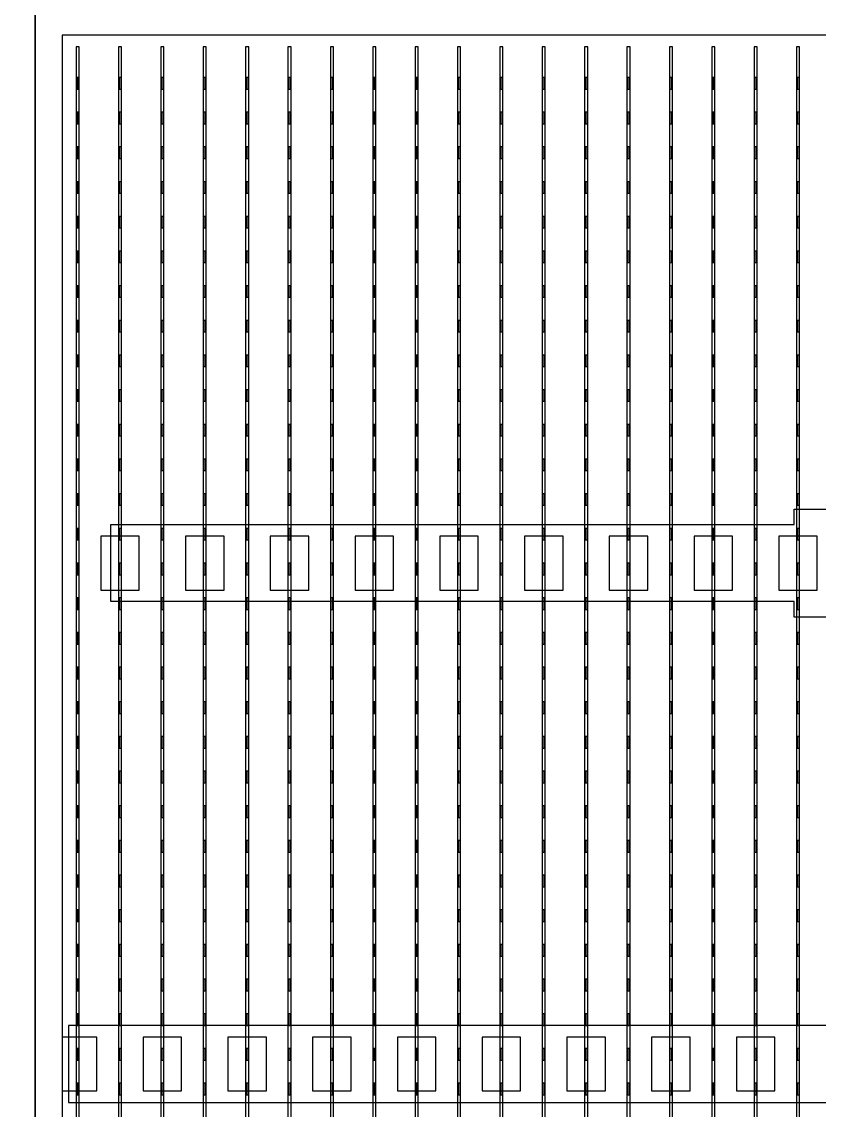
# Model space of a CAD drawing. Header units: millimetres. Extents: x -18 to 142, y -7 to 153.
# Drawn here: x 41.09 to 51.44, y 6.1 to 20.22 of the extents above; entities that cross this region are included whole.
import ezdxf

# ---------------------------------------------------------------- set-up
doc = ezdxf.new("R2010")
doc.units = ezdxf.units.MM
for name, color, linetype in [('BUSBARS', 3, 'Continuous'), ('CELLS', 5, 'Continuous'), ('CONTACT_PADS', 2, 'Continuous'), ('DICING', 4, 'Continuous'), ('FINGERS', 1, 'Continuous'), ('INSULATION', 2, 'Continuous')]:
    doc.layers.add(name, color=color, linetype=linetype)

msp = doc.modelspace()

# ---------------------------------------------------------------- linework, layer by layer
at = {"layer": 'BUSBARS'}
for points in [[(61.19, 13.7), (61.19, 12.7), (52.32, 12.7), (52.32, 12.5), (51.12, 12.5), (51.12, 12.7), (42.25, 12.7), (42.25, 13.7), (51.12, 13.7), (51.12, 13.9), (52.32, 13.9), (52.32, 13.7), (61.19, 13.7)], [(61.74, 6.2), (61.74, 7.2), (41.7, 7.2), (41.7, 6.2), (61.74, 6.2)]]:
    msp.add_lwpolyline(points, close=True, dxfattribs=at)
at = {"layer": 'CELLS'}
for points in [[(41.27, -0.5), (41.27, 20.4), (20.37, 20.4), (20.37, -0.5), (41.27, -0.5)], [(62.17, -0.5), (62.17, 20.4), (41.27, 20.4), (41.27, -0.5), (62.17, -0.5)]]:
    msp.add_lwpolyline(points, close=True, dxfattribs=at)
at = {"layer": 'CONTACT_PADS'}
for points in [[(41.833, 19.35), (41.833, 19.5), (41.808, 19.5), (41.808, 19.35), (41.833, 19.35)], [(42.383, 19.35), (42.383, 19.5), (42.358, 19.5), (42.358, 19.35), (42.383, 19.35)], [(42.933, 19.35), (42.933, 19.5), (42.908, 19.5), (42.908, 19.35), (42.933, 19.35)], [(43.483, 19.35), (43.483, 19.5), (43.458, 19.5), (43.458, 19.35), (43.483, 19.35)], [(44.033, 19.35), (44.033, 19.5), (44.008, 19.5), (44.008, 19.35), (44.033, 19.35)], [(44.583, 19.35), (44.583, 19.5), (44.558, 19.5), (44.558, 19.35), (44.583, 19.35)], [(45.133, 19.35), (45.133, 19.5), (45.108, 19.5), (45.108, 19.35), (45.133, 19.35)], [(45.683, 19.35), (45.683, 19.5), (45.658, 19.5), (45.658, 19.35), (45.683, 19.35)], [(46.233, 19.35), (46.233, 19.5), (46.208, 19.5), (46.208, 19.35), (46.233, 19.35)], [(46.783, 19.35), (46.783, 19.5), (46.758, 19.5), (46.758, 19.35), (46.783, 19.35)], [(47.333, 19.35), (47.333, 19.5), (47.308, 19.5), (47.308, 19.35), (47.333, 19.35)], [(47.883, 19.35), (47.883, 19.5), (47.858, 19.5), (47.858, 19.35), (47.883, 19.35)], [(48.433, 19.35), (48.433, 19.5), (48.408, 19.5), (48.408, 19.35), (48.433, 19.35)], [(48.983, 19.35), (48.983, 19.5), (48.958, 19.5), (48.958, 19.35), (48.983, 19.35)], [(49.533, 19.35), (49.533, 19.5), (49.508, 19.5), (49.508, 19.35), (49.533, 19.35)], [(50.083, 19.35), (50.083, 19.5), (50.058, 19.5), (50.058, 19.35), (50.083, 19.35)], [(50.633, 19.35), (50.633, 19.5), (50.608, 19.5), (50.608, 19.35), (50.633, 19.35)], [(51.183, 19.35), (51.183, 19.5), (51.158, 19.5), (51.158, 19.35), (51.183, 19.35)], [(41.833, 18.9), (41.833, 19.05), (41.808, 19.05), (41.808, 18.9), (41.833, 18.9)], [(42.383, 18.9), (42.383, 19.05), (42.358, 19.05), (42.358, 18.9), (42.383, 18.9)], [(42.933, 18.9), (42.933, 19.05), (42.908, 19.05), (42.908, 18.9), (42.933, 18.9)], [(43.483, 18.9), (43.483, 19.05), (43.458, 19.05), (43.458, 18.9), (43.483, 18.9)], [(44.033, 18.9), (44.033, 19.05), (44.008, 19.05), (44.008, 18.9), (44.033, 18.9)], [(44.583, 18.9), (44.583, 19.05), (44.558, 19.05), (44.558, 18.9), (44.583, 18.9)], [(45.133, 18.9), (45.133, 19.05), (45.108, 19.05), (45.108, 18.9), (45.133, 18.9)], [(45.683, 18.9), (45.683, 19.05), (45.658, 19.05), (45.658, 18.9), (45.683, 18.9)], [(46.233, 18.9), (46.233, 19.05), (46.208, 19.05), (46.208, 18.9), (46.233, 18.9)], [(46.783, 18.9), (46.783, 19.05), (46.758, 19.05), (46.758, 18.9), (46.783, 18.9)], [(47.333, 18.9), (47.333, 19.05), (47.308, 19.05), (47.308, 18.9), (47.333, 18.9)], [(47.883, 18.9), (47.883, 19.05), (47.858, 19.05), (47.858, 18.9), (47.883, 18.9)], [(48.433, 18.9), (48.433, 19.05), (48.408, 19.05), (48.408, 18.9), (48.433, 18.9)], [(48.983, 18.9), (48.983, 19.05), (48.958, 19.05), (48.958, 18.9), (48.983, 18.9)], [(49.533, 18.9), (49.533, 19.05), (49.508, 19.05), (49.508, 18.9), (49.533, 18.9)], [(50.083, 18.9), (50.083, 19.05), (50.058, 19.05), (50.058, 18.9), (50.083, 18.9)], [(50.633, 18.9), (50.633, 19.05), (50.608, 19.05), (50.608, 18.9), (50.633, 18.9)], [(51.183, 18.9), (51.183, 19.05), (51.158, 19.05), (51.158, 18.9), (51.183, 18.9)], [(41.833, 18.45), (41.833, 18.6), (41.808, 18.6), (41.808, 18.45), (41.833, 18.45)], [(42.383, 18.45), (42.383, 18.6), (42.358, 18.6), (42.358, 18.45), (42.383, 18.45)], [(42.933, 18.45), (42.933, 18.6), (42.908, 18.6), (42.908, 18.45), (42.933, 18.45)], [(43.483, 18.45), (43.483, 18.6), (43.458, 18.6), (43.458, 18.45), (43.483, 18.45)], [(44.033, 18.45), (44.033, 18.6), (44.008, 18.6), (44.008, 18.45), (44.033, 18.45)], [(44.583, 18.45), (44.583, 18.6), (44.558, 18.6), (44.558, 18.45), (44.583, 18.45)], [(45.133, 18.45), (45.133, 18.6), (45.108, 18.6), (45.108, 18.45), (45.133, 18.45)], [(45.683, 18.45), (45.683, 18.6), (45.658, 18.6), (45.658, 18.45), (45.683, 18.45)], [(46.233, 18.45), (46.233, 18.6), (46.208, 18.6), (46.208, 18.45), (46.233, 18.45)], [(46.783, 18.45), (46.783, 18.6), (46.758, 18.6), (46.758, 18.45), (46.783, 18.45)], [(47.333, 18.45), (47.333, 18.6), (47.308, 18.6), (47.308, 18.45), (47.333, 18.45)], [(47.883, 18.45), (47.883, 18.6), (47.858, 18.6), (47.858, 18.45), (47.883, 18.45)], [(48.433, 18.45), (48.433, 18.6), (48.408, 18.6), (48.408, 18.45), (48.433, 18.45)], [(48.983, 18.45), (48.983, 18.6), (48.958, 18.6), (48.958, 18.45), (48.983, 18.45)], [(49.533, 18.45), (49.533, 18.6), (49.508, 18.6), (49.508, 18.45), (49.533, 18.45)], [(50.083, 18.45), (50.083, 18.6), (50.058, 18.6), (50.058, 18.45), (50.083, 18.45)], [(50.633, 18.45), (50.633, 18.6), (50.608, 18.6), (50.608, 18.45), (50.633, 18.45)], [(51.183, 18.45), (51.183, 18.6), (51.158, 18.6), (51.158, 18.45), (51.183, 18.45)], [(41.833, 18), (41.833, 18.15), (41.808, 18.15), (41.808, 18), (41.833, 18)], [(42.383, 18), (42.383, 18.15), (42.358, 18.15), (42.358, 18), (42.383, 18)], [(42.933, 18), (42.933, 18.15), (42.908, 18.15), (42.908, 18), (42.933, 18)], [(43.483, 18), (43.483, 18.15), (43.458, 18.15), (43.458, 18), (43.483, 18)], [(44.033, 18), (44.033, 18.15), (44.008, 18.15), (44.008, 18), (44.033, 18)], [(44.583, 18), (44.583, 18.15), (44.558, 18.15), (44.558, 18), (44.583, 18)], [(45.133, 18), (45.133, 18.15), (45.108, 18.15), (45.108, 18), (45.133, 18)], [(45.683, 18), (45.683, 18.15), (45.658, 18.15), (45.658, 18), (45.683, 18)], [(46.233, 18), (46.233, 18.15), (46.208, 18.15), (46.208, 18), (46.233, 18)], [(46.783, 18), (46.783, 18.15), (46.758, 18.15), (46.758, 18), (46.783, 18)], [(47.333, 18), (47.333, 18.15), (47.308, 18.15), (47.308, 18), (47.333, 18)], [(47.883, 18), (47.883, 18.15), (47.858, 18.15), (47.858, 18), (47.883, 18)], [(48.433, 18), (48.433, 18.15), (48.408, 18.15), (48.408, 18), (48.433, 18)], [(48.983, 18), (48.983, 18.15), (48.958, 18.15), (48.958, 18), (48.983, 18)], [(49.533, 18), (49.533, 18.15), (49.508, 18.15), (49.508, 18), (49.533, 18)], [(50.083, 18), (50.083, 18.15), (50.058, 18.15), (50.058, 18), (50.083, 18)], [(50.633, 18), (50.633, 18.15), (50.608, 18.15), (50.608, 18), (50.633, 18)], [(51.183, 18), (51.183, 18.15), (51.158, 18.15), (51.158, 18), (51.183, 18)], [(41.833, 17.55), (41.833, 17.7), (41.808, 17.7), (41.808, 17.55), (41.833, 17.55)], [(42.383, 17.55), (42.383, 17.7), (42.358, 17.7), (42.358, 17.55), (42.383, 17.55)], [(42.933, 17.55), (42.933, 17.7), (42.908, 17.7), (42.908, 17.55), (42.933, 17.55)], [(43.483, 17.55), (43.483, 17.7), (43.458, 17.7), (43.458, 17.55), (43.483, 17.55)], [(44.033, 17.55), (44.033, 17.7), (44.008, 17.7), (44.008, 17.55), (44.033, 17.55)], [(44.583, 17.55), (44.583, 17.7), (44.558, 17.7), (44.558, 17.55), (44.583, 17.55)], [(45.133, 17.55), (45.133, 17.7), (45.108, 17.7), (45.108, 17.55), (45.133, 17.55)], [(45.683, 17.55), (45.683, 17.7), (45.658, 17.7), (45.658, 17.55), (45.683, 17.55)], [(46.233, 17.55), (46.233, 17.7), (46.208, 17.7), (46.208, 17.55), (46.233, 17.55)], [(46.783, 17.55), (46.783, 17.7), (46.758, 17.7), (46.758, 17.55), (46.783, 17.55)], [(47.333, 17.55), (47.333, 17.7), (47.308, 17.7), (47.308, 17.55), (47.333, 17.55)], [(47.883, 17.55), (47.883, 17.7), (47.858, 17.7), (47.858, 17.55), (47.883, 17.55)], [(48.433, 17.55), (48.433, 17.7), (48.408, 17.7), (48.408, 17.55), (48.433, 17.55)], [(48.983, 17.55), (48.983, 17.7), (48.958, 17.7), (48.958, 17.55), (48.983, 17.55)], [(49.533, 17.55), (49.533, 17.7), (49.508, 17.7), (49.508, 17.55), (49.533, 17.55)], [(50.083, 17.55), (50.083, 17.7), (50.058, 17.7), (50.058, 17.55), (50.083, 17.55)], [(50.633, 17.55), (50.633, 17.7), (50.608, 17.7), (50.608, 17.55), (50.633, 17.55)], [(51.183, 17.55), (51.183, 17.7), (51.158, 17.7), (51.158, 17.55), (51.183, 17.55)], [(41.833, 17.1), (41.833, 17.25), (41.808, 17.25), (41.808, 17.1), (41.833, 17.1)], [(42.383, 17.1), (42.383, 17.25), (42.358, 17.25), (42.358, 17.1), (42.383, 17.1)], [(42.933, 17.1), (42.933, 17.25), (42.908, 17.25), (42.908, 17.1), (42.933, 17.1)], [(43.483, 17.1), (43.483, 17.25), (43.458, 17.25), (43.458, 17.1), (43.483, 17.1)], [(44.033, 17.1), (44.033, 17.25), (44.008, 17.25), (44.008, 17.1), (44.033, 17.1)], [(44.583, 17.1), (44.583, 17.25), (44.558, 17.25), (44.558, 17.1), (44.583, 17.1)], [(45.133, 17.1), (45.133, 17.25), (45.108, 17.25), (45.108, 17.1), (45.133, 17.1)], [(45.683, 17.1), (45.683, 17.25), (45.658, 17.25), (45.658, 17.1), (45.683, 17.1)], [(46.233, 17.1), (46.233, 17.25), (46.208, 17.25), (46.208, 17.1), (46.233, 17.1)], [(46.783, 17.1), (46.783, 17.25), (46.758, 17.25), (46.758, 17.1), (46.783, 17.1)], [(47.333, 17.1), (47.333, 17.25), (47.308, 17.25), (47.308, 17.1), (47.333, 17.1)], [(47.883, 17.1), (47.883, 17.25), (47.858, 17.25), (47.858, 17.1), (47.883, 17.1)], [(48.433, 17.1), (48.433, 17.25), (48.408, 17.25), (48.408, 17.1), (48.433, 17.1)], [(48.983, 17.1), (48.983, 17.25), (48.958, 17.25), (48.958, 17.1), (48.983, 17.1)], [(49.533, 17.1), (49.533, 17.25), (49.508, 17.25), (49.508, 17.1), (49.533, 17.1)], [(50.083, 17.1), (50.083, 17.25), (50.058, 17.25), (50.058, 17.1), (50.083, 17.1)], [(50.633, 17.1), (50.633, 17.25), (50.608, 17.25), (50.608, 17.1), (50.633, 17.1)], [(51.183, 17.1), (51.183, 17.25), (51.158, 17.25), (51.158, 17.1), (51.183, 17.1)], [(41.833, 16.65), (41.833, 16.8), (41.808, 16.8), (41.808, 16.65), (41.833, 16.65)], [(42.383, 16.65), (42.383, 16.8), (42.358, 16.8), (42.358, 16.65), (42.383, 16.65)], [(42.933, 16.65), (42.933, 16.8), (42.908, 16.8), (42.908, 16.65), (42.933, 16.65)], [(43.483, 16.65), (43.483, 16.8), (43.458, 16.8), (43.458, 16.65), (43.483, 16.65)], [(44.033, 16.65), (44.033, 16.8), (44.008, 16.8), (44.008, 16.65), (44.033, 16.65)], [(44.583, 16.65), (44.583, 16.8), (44.558, 16.8), (44.558, 16.65), (44.583, 16.65)], [(45.133, 16.65), (45.133, 16.8), (45.108, 16.8), (45.108, 16.65), (45.133, 16.65)], [(45.683, 16.65), (45.683, 16.8), (45.658, 16.8), (45.658, 16.65), (45.683, 16.65)], [(46.233, 16.65), (46.233, 16.8), (46.208, 16.8), (46.208, 16.65), (46.233, 16.65)], [(46.783, 16.65), (46.783, 16.8), (46.758, 16.8), (46.758, 16.65), (46.783, 16.65)], [(47.333, 16.65), (47.333, 16.8), (47.308, 16.8), (47.308, 16.65), (47.333, 16.65)], [(47.883, 16.65), (47.883, 16.8), (47.858, 16.8), (47.858, 16.65), (47.883, 16.65)], [(48.433, 16.65), (48.433, 16.8), (48.408, 16.8), (48.408, 16.65), (48.433, 16.65)], [(48.983, 16.65), (48.983, 16.8), (48.958, 16.8), (48.958, 16.65), (48.983, 16.65)], [(49.533, 16.65), (49.533, 16.8), (49.508, 16.8), (49.508, 16.65), (49.533, 16.65)], [(50.083, 16.65), (50.083, 16.8), (50.058, 16.8), (50.058, 16.65), (50.083, 16.65)], [(50.633, 16.65), (50.633, 16.8), (50.608, 16.8), (50.608, 16.65), (50.633, 16.65)], [(51.183, 16.65), (51.183, 16.8), (51.158, 16.8), (51.158, 16.65), (51.183, 16.65)], [(41.833, 16.2), (41.833, 16.35), (41.808, 16.35), (41.808, 16.2), (41.833, 16.2)], [(42.383, 16.2), (42.383, 16.35), (42.358, 16.35), (42.358, 16.2), (42.383, 16.2)], [(42.933, 16.2), (42.933, 16.35), (42.908, 16.35), (42.908, 16.2), (42.933, 16.2)], [(43.483, 16.2), (43.483, 16.35), (43.458, 16.35), (43.458, 16.2), (43.483, 16.2)], [(44.033, 16.2), (44.033, 16.35), (44.008, 16.35), (44.008, 16.2), (44.033, 16.2)], [(44.583, 16.2), (44.583, 16.35), (44.558, 16.35), (44.558, 16.2), (44.583, 16.2)], [(45.133, 16.2), (45.133, 16.35), (45.108, 16.35), (45.108, 16.2), (45.133, 16.2)], [(45.683, 16.2), (45.683, 16.35), (45.658, 16.35), (45.658, 16.2), (45.683, 16.2)], [(46.233, 16.2), (46.233, 16.35), (46.208, 16.35), (46.208, 16.2), (46.233, 16.2)], [(46.783, 16.2), (46.783, 16.35), (46.758, 16.35), (46.758, 16.2), (46.783, 16.2)], [(47.333, 16.2), (47.333, 16.35), (47.308, 16.35), (47.308, 16.2), (47.333, 16.2)], [(47.883, 16.2), (47.883, 16.35), (47.858, 16.35), (47.858, 16.2), (47.883, 16.2)], [(48.433, 16.2), (48.433, 16.35), (48.408, 16.35), (48.408, 16.2), (48.433, 16.2)], [(48.983, 16.2), (48.983, 16.35), (48.958, 16.35), (48.958, 16.2), (48.983, 16.2)], [(49.533, 16.2), (49.533, 16.35), (49.508, 16.35), (49.508, 16.2), (49.533, 16.2)], [(50.083, 16.2), (50.083, 16.35), (50.058, 16.35), (50.058, 16.2), (50.083, 16.2)], [(50.633, 16.2), (50.633, 16.35), (50.608, 16.35), (50.608, 16.2), (50.633, 16.2)], [(51.183, 16.2), (51.183, 16.35), (51.158, 16.35), (51.158, 16.2), (51.183, 16.2)], [(41.833, 15.75), (41.833, 15.9), (41.808, 15.9), (41.808, 15.75), (41.833, 15.75)], [(42.383, 15.75), (42.383, 15.9), (42.358, 15.9), (42.358, 15.75), (42.383, 15.75)], [(42.933, 15.75), (42.933, 15.9), (42.908, 15.9), (42.908, 15.75), (42.933, 15.75)], [(43.483, 15.75), (43.483, 15.9), (43.458, 15.9), (43.458, 15.75), (43.483, 15.75)], [(44.033, 15.75), (44.033, 15.9), (44.008, 15.9), (44.008, 15.75), (44.033, 15.75)], [(44.583, 15.75), (44.583, 15.9), (44.558, 15.9), (44.558, 15.75), (44.583, 15.75)], [(45.133, 15.75), (45.133, 15.9), (45.108, 15.9), (45.108, 15.75), (45.133, 15.75)], [(45.683, 15.75), (45.683, 15.9), (45.658, 15.9), (45.658, 15.75), (45.683, 15.75)], [(46.233, 15.75), (46.233, 15.9), (46.208, 15.9), (46.208, 15.75), (46.233, 15.75)], [(46.783, 15.75), (46.783, 15.9), (46.758, 15.9), (46.758, 15.75), (46.783, 15.75)], [(47.333, 15.75), (47.333, 15.9), (47.308, 15.9), (47.308, 15.75), (47.333, 15.75)], [(47.883, 15.75), (47.883, 15.9), (47.858, 15.9), (47.858, 15.75), (47.883, 15.75)], [(48.433, 15.75), (48.433, 15.9), (48.408, 15.9), (48.408, 15.75), (48.433, 15.75)], [(48.983, 15.75), (48.983, 15.9), (48.958, 15.9), (48.958, 15.75), (48.983, 15.75)], [(49.533, 15.75), (49.533, 15.9), (49.508, 15.9), (49.508, 15.75), (49.533, 15.75)], [(50.083, 15.75), (50.083, 15.9), (50.058, 15.9), (50.058, 15.75), (50.083, 15.75)], [(50.633, 15.75), (50.633, 15.9), (50.608, 15.9), (50.608, 15.75), (50.633, 15.75)], [(51.183, 15.75), (51.183, 15.9), (51.158, 15.9), (51.158, 15.75), (51.183, 15.75)], [(41.833, 15.3), (41.833, 15.45), (41.808, 15.45), (41.808, 15.3), (41.833, 15.3)], [(42.383, 15.3), (42.383, 15.45), (42.358, 15.45), (42.358, 15.3), (42.383, 15.3)], [(42.933, 15.3), (42.933, 15.45), (42.908, 15.45), (42.908, 15.3), (42.933, 15.3)], [(43.483, 15.3), (43.483, 15.45), (43.458, 15.45), (43.458, 15.3), (43.483, 15.3)], [(44.033, 15.3), (44.033, 15.45), (44.008, 15.45), (44.008, 15.3), (44.033, 15.3)], [(44.583, 15.3), (44.583, 15.45), (44.558, 15.45), (44.558, 15.3), (44.583, 15.3)], [(45.133, 15.3), (45.133, 15.45), (45.108, 15.45), (45.108, 15.3), (45.133, 15.3)], [(45.683, 15.3), (45.683, 15.45), (45.658, 15.45), (45.658, 15.3), (45.683, 15.3)], [(46.233, 15.3), (46.233, 15.45), (46.208, 15.45), (46.208, 15.3), (46.233, 15.3)], [(46.783, 15.3), (46.783, 15.45), (46.758, 15.45), (46.758, 15.3), (46.783, 15.3)], [(47.333, 15.3), (47.333, 15.45), (47.308, 15.45), (47.308, 15.3), (47.333, 15.3)], [(47.883, 15.3), (47.883, 15.45), (47.858, 15.45), (47.858, 15.3), (47.883, 15.3)], [(48.433, 15.3), (48.433, 15.45), (48.408, 15.45), (48.408, 15.3), (48.433, 15.3)], [(48.983, 15.3), (48.983, 15.45), (48.958, 15.45), (48.958, 15.3), (48.983, 15.3)], [(49.533, 15.3), (49.533, 15.45), (49.508, 15.45), (49.508, 15.3), (49.533, 15.3)], [(50.083, 15.3), (50.083, 15.45), (50.058, 15.45), (50.058, 15.3), (50.083, 15.3)], [(50.633, 15.3), (50.633, 15.45), (50.608, 15.45), (50.608, 15.3), (50.633, 15.3)], [(51.183, 15.3), (51.183, 15.45), (51.158, 15.45), (51.158, 15.3), (51.183, 15.3)], [(41.833, 14.85), (41.833, 15), (41.808, 15), (41.808, 14.85), (41.833, 14.85)], [(42.383, 14.85), (42.383, 15), (42.358, 15), (42.358, 14.85), (42.383, 14.85)], [(42.933, 14.85), (42.933, 15), (42.908, 15), (42.908, 14.85), (42.933, 14.85)], [(43.483, 14.85), (43.483, 15), (43.458, 15), (43.458, 14.85), (43.483, 14.85)], [(44.033, 14.85), (44.033, 15), (44.008, 15), (44.008, 14.85), (44.033, 14.85)], [(44.583, 14.85), (44.583, 15), (44.558, 15), (44.558, 14.85), (44.583, 14.85)], [(45.133, 14.85), (45.133, 15), (45.108, 15), (45.108, 14.85), (45.133, 14.85)], [(45.683, 14.85), (45.683, 15), (45.658, 15), (45.658, 14.85), (45.683, 14.85)], [(46.233, 14.85), (46.233, 15), (46.208, 15), (46.208, 14.85), (46.233, 14.85)], [(46.783, 14.85), (46.783, 15), (46.758, 15), (46.758, 14.85), (46.783, 14.85)], [(47.333, 14.85), (47.333, 15), (47.308, 15), (47.308, 14.85), (47.333, 14.85)], [(47.883, 14.85), (47.883, 15), (47.858, 15), (47.858, 14.85), (47.883, 14.85)], [(48.433, 14.85), (48.433, 15), (48.408, 15), (48.408, 14.85), (48.433, 14.85)], [(48.983, 14.85), (48.983, 15), (48.958, 15), (48.958, 14.85), (48.983, 14.85)], [(49.533, 14.85), (49.533, 15), (49.508, 15), (49.508, 14.85), (49.533, 14.85)], [(50.083, 14.85), (50.083, 15), (50.058, 15), (50.058, 14.85), (50.083, 14.85)], [(50.633, 14.85), (50.633, 15), (50.608, 15), (50.608, 14.85), (50.633, 14.85)], [(51.183, 14.85), (51.183, 15), (51.158, 15), (51.158, 14.85), (51.183, 14.85)], [(41.833, 14.4), (41.833, 14.55), (41.808, 14.55), (41.808, 14.4), (41.833, 14.4)], [(42.383, 14.4), (42.383, 14.55), (42.358, 14.55), (42.358, 14.4), (42.383, 14.4)], [(42.933, 14.4), (42.933, 14.55), (42.908, 14.55), (42.908, 14.4), (42.933, 14.4)], [(43.483, 14.4), (43.483, 14.55), (43.458, 14.55), (43.458, 14.4), (43.483, 14.4)], [(44.033, 14.4), (44.033, 14.55), (44.008, 14.55), (44.008, 14.4), (44.033, 14.4)], [(44.583, 14.4), (44.583, 14.55), (44.558, 14.55), (44.558, 14.4), (44.583, 14.4)], [(45.133, 14.4), (45.133, 14.55), (45.108, 14.55), (45.108, 14.4), (45.133, 14.4)], [(45.683, 14.4), (45.683, 14.55), (45.658, 14.55), (45.658, 14.4), (45.683, 14.4)], [(46.233, 14.4), (46.233, 14.55), (46.208, 14.55), (46.208, 14.4), (46.233, 14.4)], [(46.783, 14.4), (46.783, 14.55), (46.758, 14.55), (46.758, 14.4), (46.783, 14.4)], [(47.333, 14.4), (47.333, 14.55), (47.308, 14.55), (47.308, 14.4), (47.333, 14.4)], [(47.883, 14.4), (47.883, 14.55), (47.858, 14.55), (47.858, 14.4), (47.883, 14.4)], [(48.433, 14.4), (48.433, 14.55), (48.408, 14.55), (48.408, 14.4), (48.433, 14.4)], [(48.983, 14.4), (48.983, 14.55), (48.958, 14.55), (48.958, 14.4), (48.983, 14.4)], [(49.533, 14.4), (49.533, 14.55), (49.508, 14.55), (49.508, 14.4), (49.533, 14.4)], [(50.083, 14.4), (50.083, 14.55), (50.058, 14.55), (50.058, 14.4), (50.083, 14.4)], [(50.633, 14.4), (50.633, 14.55), (50.608, 14.55), (50.608, 14.4), (50.633, 14.4)], [(51.183, 14.4), (51.183, 14.55), (51.158, 14.55), (51.158, 14.4), (51.183, 14.4)], [(41.833, 13.95), (41.833, 14.1), (41.808, 14.1), (41.808, 13.95), (41.833, 13.95)], [(42.383, 13.95), (42.383, 14.1), (42.358, 14.1), (42.358, 13.95), (42.383, 13.95)], [(42.933, 13.95), (42.933, 14.1), (42.908, 14.1), (42.908, 13.95), (42.933, 13.95)], [(43.483, 13.95), (43.483, 14.1), (43.458, 14.1), (43.458, 13.95), (43.483, 13.95)], [(44.033, 13.95), (44.033, 14.1), (44.008, 14.1), (44.008, 13.95), (44.033, 13.95)], [(44.583, 13.95), (44.583, 14.1), (44.558, 14.1), (44.558, 13.95), (44.583, 13.95)], [(45.133, 13.95), (45.133, 14.1), (45.108, 14.1), (45.108, 13.95), (45.133, 13.95)], [(45.683, 13.95), (45.683, 14.1), (45.658, 14.1), (45.658, 13.95), (45.683, 13.95)], [(46.233, 13.95), (46.233, 14.1), (46.208, 14.1), (46.208, 13.95), (46.233, 13.95)], [(46.783, 13.95), (46.783, 14.1), (46.758, 14.1), (46.758, 13.95), (46.783, 13.95)], [(47.333, 13.95), (47.333, 14.1), (47.308, 14.1), (47.308, 13.95), (47.333, 13.95)], [(47.883, 13.95), (47.883, 14.1), (47.858, 14.1), (47.858, 13.95), (47.883, 13.95)], [(48.433, 13.95), (48.433, 14.1), (48.408, 14.1), (48.408, 13.95), (48.433, 13.95)], [(48.983, 13.95), (48.983, 14.1), (48.958, 14.1), (48.958, 13.95), (48.983, 13.95)], [(49.533, 13.95), (49.533, 14.1), (49.508, 14.1), (49.508, 13.95), (49.533, 13.95)], [(50.083, 13.95), (50.083, 14.1), (50.058, 14.1), (50.058, 13.95), (50.083, 13.95)], [(50.633, 13.95), (50.633, 14.1), (50.608, 14.1), (50.608, 13.95), (50.633, 13.95)], [(51.183, 13.95), (51.183, 14.1), (51.158, 14.1), (51.158, 13.95), (51.183, 13.95)], [(41.833, 13.5), (41.833, 13.65), (41.808, 13.65), (41.808, 13.5), (41.833, 13.5)], [(42.383, 13.5), (42.383, 13.65), (42.358, 13.65), (42.358, 13.5), (42.383, 13.5)], [(42.933, 13.5), (42.933, 13.65), (42.908, 13.65), (42.908, 13.5), (42.933, 13.5)], [(43.483, 13.5), (43.483, 13.65), (43.458, 13.65), (43.458, 13.5), (43.483, 13.5)], [(44.033, 13.5), (44.033, 13.65), (44.008, 13.65), (44.008, 13.5), (44.033, 13.5)], [(44.583, 13.5), (44.583, 13.65), (44.558, 13.65), (44.558, 13.5), (44.583, 13.5)], [(45.133, 13.5), (45.133, 13.65), (45.108, 13.65), (45.108, 13.5), (45.133, 13.5)], [(45.683, 13.5), (45.683, 13.65), (45.658, 13.65), (45.658, 13.5), (45.683, 13.5)], [(46.233, 13.5), (46.233, 13.65), (46.208, 13.65), (46.208, 13.5), (46.233, 13.5)], [(46.783, 13.5), (46.783, 13.65), (46.758, 13.65), (46.758, 13.5), (46.783, 13.5)], [(47.333, 13.5), (47.333, 13.65), (47.308, 13.65), (47.308, 13.5), (47.333, 13.5)], [(47.883, 13.5), (47.883, 13.65), (47.858, 13.65), (47.858, 13.5), (47.883, 13.5)], [(48.433, 13.5), (48.433, 13.65), (48.408, 13.65), (48.408, 13.5), (48.433, 13.5)], [(48.983, 13.5), (48.983, 13.65), (48.958, 13.65), (48.958, 13.5), (48.983, 13.5)], [(49.533, 13.5), (49.533, 13.65), (49.508, 13.65), (49.508, 13.5), (49.533, 13.5)], [(50.083, 13.5), (50.083, 13.65), (50.058, 13.65), (50.058, 13.5), (50.083, 13.5)], [(50.633, 13.5), (50.633, 13.65), (50.608, 13.65), (50.608, 13.5), (50.633, 13.5)], [(51.183, 13.5), (51.183, 13.65), (51.158, 13.65), (51.158, 13.5), (51.183, 13.5)], [(41.833, 13.05), (41.833, 13.2), (41.808, 13.2), (41.808, 13.05), (41.833, 13.05)], [(42.383, 13.05), (42.383, 13.2), (42.358, 13.2), (42.358, 13.05), (42.383, 13.05)], [(42.933, 13.05), (42.933, 13.2), (42.908, 13.2), (42.908, 13.05), (42.933, 13.05)], [(43.483, 13.05), (43.483, 13.2), (43.458, 13.2), (43.458, 13.05), (43.483, 13.05)], [(44.033, 13.05), (44.033, 13.2), (44.008, 13.2), (44.008, 13.05), (44.033, 13.05)], [(44.583, 13.05), (44.583, 13.2), (44.558, 13.2), (44.558, 13.05), (44.583, 13.05)], [(45.133, 13.05), (45.133, 13.2), (45.108, 13.2), (45.108, 13.05), (45.133, 13.05)], [(45.683, 13.05), (45.683, 13.2), (45.658, 13.2), (45.658, 13.05), (45.683, 13.05)], [(46.233, 13.05), (46.233, 13.2), (46.208, 13.2), (46.208, 13.05), (46.233, 13.05)], [(46.783, 13.05), (46.783, 13.2), (46.758, 13.2), (46.758, 13.05), (46.783, 13.05)], [(47.333, 13.05), (47.333, 13.2), (47.308, 13.2), (47.308, 13.05), (47.333, 13.05)], [(47.883, 13.05), (47.883, 13.2), (47.858, 13.2), (47.858, 13.05), (47.883, 13.05)], [(48.433, 13.05), (48.433, 13.2), (48.408, 13.2), (48.408, 13.05), (48.433, 13.05)], [(48.983, 13.05), (48.983, 13.2), (48.958, 13.2), (48.958, 13.05), (48.983, 13.05)], [(49.533, 13.05), (49.533, 13.2), (49.508, 13.2), (49.508, 13.05), (49.533, 13.05)], [(50.083, 13.05), (50.083, 13.2), (50.058, 13.2), (50.058, 13.05), (50.083, 13.05)], [(50.633, 13.05), (50.633, 13.2), (50.608, 13.2), (50.608, 13.05), (50.633, 13.05)], [(51.183, 13.05), (51.183, 13.2), (51.158, 13.2), (51.158, 13.05), (51.183, 13.05)], [(41.833, 12.6), (41.833, 12.75), (41.808, 12.75), (41.808, 12.6), (41.833, 12.6)], [(42.383, 12.6), (42.383, 12.75), (42.358, 12.75), (42.358, 12.6), (42.383, 12.6)], [(42.933, 12.6), (42.933, 12.75), (42.908, 12.75), (42.908, 12.6), (42.933, 12.6)], [(43.483, 12.6), (43.483, 12.75), (43.458, 12.75), (43.458, 12.6), (43.483, 12.6)], [(44.033, 12.6), (44.033, 12.75), (44.008, 12.75), (44.008, 12.6), (44.033, 12.6)], [(44.583, 12.6), (44.583, 12.75), (44.558, 12.75), (44.558, 12.6), (44.583, 12.6)], [(45.133, 12.6), (45.133, 12.75), (45.108, 12.75), (45.108, 12.6), (45.133, 12.6)], [(45.683, 12.6), (45.683, 12.75), (45.658, 12.75), (45.658, 12.6), (45.683, 12.6)], [(46.233, 12.6), (46.233, 12.75), (46.208, 12.75), (46.208, 12.6), (46.233, 12.6)], [(46.783, 12.6), (46.783, 12.75), (46.758, 12.75), (46.758, 12.6), (46.783, 12.6)], [(47.333, 12.6), (47.333, 12.75), (47.308, 12.75), (47.308, 12.6), (47.333, 12.6)], [(47.883, 12.6), (47.883, 12.75), (47.858, 12.75), (47.858, 12.6), (47.883, 12.6)], [(48.433, 12.6), (48.433, 12.75), (48.408, 12.75), (48.408, 12.6), (48.433, 12.6)], [(48.983, 12.6), (48.983, 12.75), (48.958, 12.75), (48.958, 12.6), (48.983, 12.6)], [(49.533, 12.6), (49.533, 12.75), (49.508, 12.75), (49.508, 12.6), (49.533, 12.6)], [(50.083, 12.6), (50.083, 12.75), (50.058, 12.75), (50.058, 12.6), (50.083, 12.6)], [(50.633, 12.6), (50.633, 12.75), (50.608, 12.75), (50.608, 12.6), (50.633, 12.6)], [(51.183, 12.6), (51.183, 12.75), (51.158, 12.75), (51.158, 12.6), (51.183, 12.6)], [(41.833, 12.15), (41.833, 12.3), (41.808, 12.3), (41.808, 12.15), (41.833, 12.15)], [(42.383, 12.15), (42.383, 12.3), (42.358, 12.3), (42.358, 12.15), (42.383, 12.15)], [(42.933, 12.15), (42.933, 12.3), (42.908, 12.3), (42.908, 12.15), (42.933, 12.15)], [(43.483, 12.15), (43.483, 12.3), (43.458, 12.3), (43.458, 12.15), (43.483, 12.15)], [(44.033, 12.15), (44.033, 12.3), (44.008, 12.3), (44.008, 12.15), (44.033, 12.15)], [(44.583, 12.15), (44.583, 12.3), (44.558, 12.3), (44.558, 12.15), (44.583, 12.15)], [(45.133, 12.15), (45.133, 12.3), (45.108, 12.3), (45.108, 12.15), (45.133, 12.15)], [(45.683, 12.15), (45.683, 12.3), (45.658, 12.3), (45.658, 12.15), (45.683, 12.15)], [(46.233, 12.15), (46.233, 12.3), (46.208, 12.3), (46.208, 12.15), (46.233, 12.15)], [(46.783, 12.15), (46.783, 12.3), (46.758, 12.3), (46.758, 12.15), (46.783, 12.15)], [(47.333, 12.15), (47.333, 12.3), (47.308, 12.3), (47.308, 12.15), (47.333, 12.15)], [(47.883, 12.15), (47.883, 12.3), (47.858, 12.3), (47.858, 12.15), (47.883, 12.15)], [(48.433, 12.15), (48.433, 12.3), (48.408, 12.3), (48.408, 12.15), (48.433, 12.15)], [(48.983, 12.15), (48.983, 12.3), (48.958, 12.3), (48.958, 12.15), (48.983, 12.15)], [(49.533, 12.15), (49.533, 12.3), (49.508, 12.3), (49.508, 12.15), (49.533, 12.15)], [(50.083, 12.15), (50.083, 12.3), (50.058, 12.3), (50.058, 12.15), (50.083, 12.15)], [(50.633, 12.15), (50.633, 12.3), (50.608, 12.3), (50.608, 12.15), (50.633, 12.15)], [(51.183, 12.15), (51.183, 12.3), (51.158, 12.3), (51.158, 12.15), (51.183, 12.15)], [(41.833, 11.7), (41.833, 11.85), (41.808, 11.85), (41.808, 11.7), (41.833, 11.7)], [(42.383, 11.7), (42.383, 11.85), (42.358, 11.85), (42.358, 11.7), (42.383, 11.7)], [(42.933, 11.7), (42.933, 11.85), (42.908, 11.85), (42.908, 11.7), (42.933, 11.7)], [(43.483, 11.7), (43.483, 11.85), (43.458, 11.85), (43.458, 11.7), (43.483, 11.7)], [(44.033, 11.7), (44.033, 11.85), (44.008, 11.85), (44.008, 11.7), (44.033, 11.7)], [(44.583, 11.7), (44.583, 11.85), (44.558, 11.85), (44.558, 11.7), (44.583, 11.7)], [(45.133, 11.7), (45.133, 11.85), (45.108, 11.85), (45.108, 11.7), (45.133, 11.7)], [(45.683, 11.7), (45.683, 11.85), (45.658, 11.85), (45.658, 11.7), (45.683, 11.7)], [(46.233, 11.7), (46.233, 11.85), (46.208, 11.85), (46.208, 11.7), (46.233, 11.7)], [(46.783, 11.7), (46.783, 11.85), (46.758, 11.85), (46.758, 11.7), (46.783, 11.7)], [(47.333, 11.7), (47.333, 11.85), (47.308, 11.85), (47.308, 11.7), (47.333, 11.7)], [(47.883, 11.7), (47.883, 11.85), (47.858, 11.85), (47.858, 11.7), (47.883, 11.7)], [(48.433, 11.7), (48.433, 11.85), (48.408, 11.85), (48.408, 11.7), (48.433, 11.7)], [(48.983, 11.7), (48.983, 11.85), (48.958, 11.85), (48.958, 11.7), (48.983, 11.7)], [(49.533, 11.7), (49.533, 11.85), (49.508, 11.85), (49.508, 11.7), (49.533, 11.7)], [(50.083, 11.7), (50.083, 11.85), (50.058, 11.85), (50.058, 11.7), (50.083, 11.7)], [(50.633, 11.7), (50.633, 11.85), (50.608, 11.85), (50.608, 11.7), (50.633, 11.7)], [(51.183, 11.7), (51.183, 11.85), (51.158, 11.85), (51.158, 11.7), (51.183, 11.7)], [(41.833, 11.25), (41.833, 11.4), (41.808, 11.4), (41.808, 11.25), (41.833, 11.25)], [(42.383, 11.25), (42.383, 11.4), (42.358, 11.4), (42.358, 11.25), (42.383, 11.25)], [(42.933, 11.25), (42.933, 11.4), (42.908, 11.4), (42.908, 11.25), (42.933, 11.25)], [(43.483, 11.25), (43.483, 11.4), (43.458, 11.4), (43.458, 11.25), (43.483, 11.25)], [(44.033, 11.25), (44.033, 11.4), (44.008, 11.4), (44.008, 11.25), (44.033, 11.25)], [(44.583, 11.25), (44.583, 11.4), (44.558, 11.4), (44.558, 11.25), (44.583, 11.25)], [(45.133, 11.25), (45.133, 11.4), (45.108, 11.4), (45.108, 11.25), (45.133, 11.25)], [(45.683, 11.25), (45.683, 11.4), (45.658, 11.4), (45.658, 11.25), (45.683, 11.25)], [(46.233, 11.25), (46.233, 11.4), (46.208, 11.4), (46.208, 11.25), (46.233, 11.25)], [(46.783, 11.25), (46.783, 11.4), (46.758, 11.4), (46.758, 11.25), (46.783, 11.25)], [(47.333, 11.25), (47.333, 11.4), (47.308, 11.4), (47.308, 11.25), (47.333, 11.25)], [(47.883, 11.25), (47.883, 11.4), (47.858, 11.4), (47.858, 11.25), (47.883, 11.25)], [(48.433, 11.25), (48.433, 11.4), (48.408, 11.4), (48.408, 11.25), (48.433, 11.25)], [(48.983, 11.25), (48.983, 11.4), (48.958, 11.4), (48.958, 11.25), (48.983, 11.25)], [(49.533, 11.25), (49.533, 11.4), (49.508, 11.4), (49.508, 11.25), (49.533, 11.25)], [(50.083, 11.25), (50.083, 11.4), (50.058, 11.4), (50.058, 11.25), (50.083, 11.25)], [(50.633, 11.25), (50.633, 11.4), (50.608, 11.4), (50.608, 11.25), (50.633, 11.25)], [(51.183, 11.25), (51.183, 11.4), (51.158, 11.4), (51.158, 11.25), (51.183, 11.25)], [(41.833, 10.8), (41.833, 10.95), (41.808, 10.95), (41.808, 10.8), (41.833, 10.8)], [(42.383, 10.8), (42.383, 10.95), (42.358, 10.95), (42.358, 10.8), (42.383, 10.8)], [(42.933, 10.8), (42.933, 10.95), (42.908, 10.95), (42.908, 10.8), (42.933, 10.8)], [(43.483, 10.8), (43.483, 10.95), (43.458, 10.95), (43.458, 10.8), (43.483, 10.8)], [(44.033, 10.8), (44.033, 10.95), (44.008, 10.95), (44.008, 10.8), (44.033, 10.8)], [(44.583, 10.8), (44.583, 10.95), (44.558, 10.95), (44.558, 10.8), (44.583, 10.8)], [(45.133, 10.8), (45.133, 10.95), (45.108, 10.95), (45.108, 10.8), (45.133, 10.8)], [(45.683, 10.8), (45.683, 10.95), (45.658, 10.95), (45.658, 10.8), (45.683, 10.8)], [(46.233, 10.8), (46.233, 10.95), (46.208, 10.95), (46.208, 10.8), (46.233, 10.8)], [(46.783, 10.8), (46.783, 10.95), (46.758, 10.95), (46.758, 10.8), (46.783, 10.8)], [(47.333, 10.8), (47.333, 10.95), (47.308, 10.95), (47.308, 10.8), (47.333, 10.8)], [(47.883, 10.8), (47.883, 10.95), (47.858, 10.95), (47.858, 10.8), (47.883, 10.8)], [(48.433, 10.8), (48.433, 10.95), (48.408, 10.95), (48.408, 10.8), (48.433, 10.8)], [(48.983, 10.8), (48.983, 10.95), (48.958, 10.95), (48.958, 10.8), (48.983, 10.8)], [(49.533, 10.8), (49.533, 10.95), (49.508, 10.95), (49.508, 10.8), (49.533, 10.8)], [(50.083, 10.8), (50.083, 10.95), (50.058, 10.95), (50.058, 10.8), (50.083, 10.8)], [(50.633, 10.8), (50.633, 10.95), (50.608, 10.95), (50.608, 10.8), (50.633, 10.8)], [(51.183, 10.8), (51.183, 10.95), (51.158, 10.95), (51.158, 10.8), (51.183, 10.8)], [(41.833, 10.35), (41.833, 10.5), (41.808, 10.5), (41.808, 10.35), (41.833, 10.35)], [(42.383, 10.35), (42.383, 10.5), (42.358, 10.5), (42.358, 10.35), (42.383, 10.35)], [(42.933, 10.35), (42.933, 10.5), (42.908, 10.5), (42.908, 10.35), (42.933, 10.35)], [(43.483, 10.35), (43.483, 10.5), (43.458, 10.5), (43.458, 10.35), (43.483, 10.35)], [(44.033, 10.35), (44.033, 10.5), (44.008, 10.5), (44.008, 10.35), (44.033, 10.35)], [(44.583, 10.35), (44.583, 10.5), (44.558, 10.5), (44.558, 10.35), (44.583, 10.35)], [(45.133, 10.35), (45.133, 10.5), (45.108, 10.5), (45.108, 10.35), (45.133, 10.35)], [(45.683, 10.35), (45.683, 10.5), (45.658, 10.5), (45.658, 10.35), (45.683, 10.35)], [(46.233, 10.35), (46.233, 10.5), (46.208, 10.5), (46.208, 10.35), (46.233, 10.35)], [(46.783, 10.35), (46.783, 10.5), (46.758, 10.5), (46.758, 10.35), (46.783, 10.35)], [(47.333, 10.35), (47.333, 10.5), (47.308, 10.5), (47.308, 10.35), (47.333, 10.35)], [(47.883, 10.35), (47.883, 10.5), (47.858, 10.5), (47.858, 10.35), (47.883, 10.35)], [(48.433, 10.35), (48.433, 10.5), (48.408, 10.5), (48.408, 10.35), (48.433, 10.35)], [(48.983, 10.35), (48.983, 10.5), (48.958, 10.5), (48.958, 10.35), (48.983, 10.35)], [(49.533, 10.35), (49.533, 10.5), (49.508, 10.5), (49.508, 10.35), (49.533, 10.35)], [(50.083, 10.35), (50.083, 10.5), (50.058, 10.5), (50.058, 10.35), (50.083, 10.35)], [(50.633, 10.35), (50.633, 10.5), (50.608, 10.5), (50.608, 10.35), (50.633, 10.35)], [(51.183, 10.35), (51.183, 10.5), (51.158, 10.5), (51.158, 10.35), (51.183, 10.35)], [(41.833, 9.9), (41.833, 10.05), (41.808, 10.05), (41.808, 9.9), (41.833, 9.9)], [(42.383, 9.9), (42.383, 10.05), (42.358, 10.05), (42.358, 9.9), (42.383, 9.9)], [(42.933, 9.9), (42.933, 10.05), (42.908, 10.05), (42.908, 9.9), (42.933, 9.9)], [(43.483, 9.9), (43.483, 10.05), (43.458, 10.05), (43.458, 9.9), (43.483, 9.9)], [(44.033, 9.9), (44.033, 10.05), (44.008, 10.05), (44.008, 9.9), (44.033, 9.9)], [(44.583, 9.9), (44.583, 10.05), (44.558, 10.05), (44.558, 9.9), (44.583, 9.9)], [(45.133, 9.9), (45.133, 10.05), (45.108, 10.05), (45.108, 9.9), (45.133, 9.9)], [(45.683, 9.9), (45.683, 10.05), (45.658, 10.05), (45.658, 9.9), (45.683, 9.9)], [(46.233, 9.9), (46.233, 10.05), (46.208, 10.05), (46.208, 9.9), (46.233, 9.9)], [(46.783, 9.9), (46.783, 10.05), (46.758, 10.05), (46.758, 9.9), (46.783, 9.9)], [(47.333, 9.9), (47.333, 10.05), (47.308, 10.05), (47.308, 9.9), (47.333, 9.9)], [(47.883, 9.9), (47.883, 10.05), (47.858, 10.05), (47.858, 9.9), (47.883, 9.9)], [(48.433, 9.9), (48.433, 10.05), (48.408, 10.05), (48.408, 9.9), (48.433, 9.9)], [(48.983, 9.9), (48.983, 10.05), (48.958, 10.05), (48.958, 9.9), (48.983, 9.9)], [(49.533, 9.9), (49.533, 10.05), (49.508, 10.05), (49.508, 9.9), (49.533, 9.9)], [(50.083, 9.9), (50.083, 10.05), (50.058, 10.05), (50.058, 9.9), (50.083, 9.9)], [(50.633, 9.9), (50.633, 10.05), (50.608, 10.05), (50.608, 9.9), (50.633, 9.9)], [(51.183, 9.9), (51.183, 10.05), (51.158, 10.05), (51.158, 9.9), (51.183, 9.9)], [(41.833, 9.45), (41.833, 9.6), (41.808, 9.6), (41.808, 9.45), (41.833, 9.45)], [(42.383, 9.45), (42.383, 9.6), (42.358, 9.6), (42.358, 9.45), (42.383, 9.45)], [(42.933, 9.45), (42.933, 9.6), (42.908, 9.6), (42.908, 9.45), (42.933, 9.45)], [(43.483, 9.45), (43.483, 9.6), (43.458, 9.6), (43.458, 9.45), (43.483, 9.45)], [(44.033, 9.45), (44.033, 9.6), (44.008, 9.6), (44.008, 9.45), (44.033, 9.45)], [(44.583, 9.45), (44.583, 9.6), (44.558, 9.6), (44.558, 9.45), (44.583, 9.45)], [(45.133, 9.45), (45.133, 9.6), (45.108, 9.6), (45.108, 9.45), (45.133, 9.45)], [(45.683, 9.45), (45.683, 9.6), (45.658, 9.6), (45.658, 9.45), (45.683, 9.45)], [(46.233, 9.45), (46.233, 9.6), (46.208, 9.6), (46.208, 9.45), (46.233, 9.45)], [(46.783, 9.45), (46.783, 9.6), (46.758, 9.6), (46.758, 9.45), (46.783, 9.45)], [(47.333, 9.45), (47.333, 9.6), (47.308, 9.6), (47.308, 9.45), (47.333, 9.45)], [(47.883, 9.45), (47.883, 9.6), (47.858, 9.6), (47.858, 9.45), (47.883, 9.45)], [(48.433, 9.45), (48.433, 9.6), (48.408, 9.6), (48.408, 9.45), (48.433, 9.45)], [(48.983, 9.45), (48.983, 9.6), (48.958, 9.6), (48.958, 9.45), (48.983, 9.45)], [(49.533, 9.45), (49.533, 9.6), (49.508, 9.6), (49.508, 9.45), (49.533, 9.45)], [(50.083, 9.45), (50.083, 9.6), (50.058, 9.6), (50.058, 9.45), (50.083, 9.45)], [(50.633, 9.45), (50.633, 9.6), (50.608, 9.6), (50.608, 9.45), (50.633, 9.45)], [(51.183, 9.45), (51.183, 9.6), (51.158, 9.6), (51.158, 9.45), (51.183, 9.45)], [(41.833, 9), (41.833, 9.15), (41.808, 9.15), (41.808, 9), (41.833, 9)], [(42.383, 9), (42.383, 9.15), (42.358, 9.15), (42.358, 9), (42.383, 9)], [(42.933, 9), (42.933, 9.15), (42.908, 9.15), (42.908, 9), (42.933, 9)], [(43.483, 9), (43.483, 9.15), (43.458, 9.15), (43.458, 9), (43.483, 9)], [(44.033, 9), (44.033, 9.15), (44.008, 9.15), (44.008, 9), (44.033, 9)], [(44.583, 9), (44.583, 9.15), (44.558, 9.15), (44.558, 9), (44.583, 9)], [(45.133, 9), (45.133, 9.15), (45.108, 9.15), (45.108, 9), (45.133, 9)], [(45.683, 9), (45.683, 9.15), (45.658, 9.15), (45.658, 9), (45.683, 9)], [(46.233, 9), (46.233, 9.15), (46.208, 9.15), (46.208, 9), (46.233, 9)], [(46.783, 9), (46.783, 9.15), (46.758, 9.15), (46.758, 9), (46.783, 9)], [(47.333, 9), (47.333, 9.15), (47.308, 9.15), (47.308, 9), (47.333, 9)], [(47.883, 9), (47.883, 9.15), (47.858, 9.15), (47.858, 9), (47.883, 9)], [(48.433, 9), (48.433, 9.15), (48.408, 9.15), (48.408, 9), (48.433, 9)], [(48.983, 9), (48.983, 9.15), (48.958, 9.15), (48.958, 9), (48.983, 9)], [(49.533, 9), (49.533, 9.15), (49.508, 9.15), (49.508, 9), (49.533, 9)], [(50.083, 9), (50.083, 9.15), (50.058, 9.15), (50.058, 9), (50.083, 9)], [(50.633, 9), (50.633, 9.15), (50.608, 9.15), (50.608, 9), (50.633, 9)], [(51.183, 9), (51.183, 9.15), (51.158, 9.15), (51.158, 9), (51.183, 9)], [(41.833, 8.55), (41.833, 8.7), (41.808, 8.7), (41.808, 8.55), (41.833, 8.55)], [(42.383, 8.55), (42.383, 8.7), (42.358, 8.7), (42.358, 8.55), (42.383, 8.55)], [(42.933, 8.55), (42.933, 8.7), (42.908, 8.7), (42.908, 8.55), (42.933, 8.55)], [(43.483, 8.55), (43.483, 8.7), (43.458, 8.7), (43.458, 8.55), (43.483, 8.55)], [(44.033, 8.55), (44.033, 8.7), (44.008, 8.7), (44.008, 8.55), (44.033, 8.55)], [(44.583, 8.55), (44.583, 8.7), (44.558, 8.7), (44.558, 8.55), (44.583, 8.55)], [(45.133, 8.55), (45.133, 8.7), (45.108, 8.7), (45.108, 8.55), (45.133, 8.55)], [(45.683, 8.55), (45.683, 8.7), (45.658, 8.7), (45.658, 8.55), (45.683, 8.55)], [(46.233, 8.55), (46.233, 8.7), (46.208, 8.7), (46.208, 8.55), (46.233, 8.55)], [(46.783, 8.55), (46.783, 8.7), (46.758, 8.7), (46.758, 8.55), (46.783, 8.55)], [(47.333, 8.55), (47.333, 8.7), (47.308, 8.7), (47.308, 8.55), (47.333, 8.55)], [(47.883, 8.55), (47.883, 8.7), (47.858, 8.7), (47.858, 8.55), (47.883, 8.55)], [(48.433, 8.55), (48.433, 8.7), (48.408, 8.7), (48.408, 8.55), (48.433, 8.55)], [(48.983, 8.55), (48.983, 8.7), (48.958, 8.7), (48.958, 8.55), (48.983, 8.55)], [(49.533, 8.55), (49.533, 8.7), (49.508, 8.7), (49.508, 8.55), (49.533, 8.55)], [(50.083, 8.55), (50.083, 8.7), (50.058, 8.7), (50.058, 8.55), (50.083, 8.55)], [(50.633, 8.55), (50.633, 8.7), (50.608, 8.7), (50.608, 8.55), (50.633, 8.55)], [(51.183, 8.55), (51.183, 8.7), (51.158, 8.7), (51.158, 8.55), (51.183, 8.55)], [(41.833, 8.1), (41.833, 8.25), (41.808, 8.25), (41.808, 8.1), (41.833, 8.1)], [(42.383, 8.1), (42.383, 8.25), (42.358, 8.25), (42.358, 8.1), (42.383, 8.1)], [(42.933, 8.1), (42.933, 8.25), (42.908, 8.25), (42.908, 8.1), (42.933, 8.1)], [(43.483, 8.1), (43.483, 8.25), (43.458, 8.25), (43.458, 8.1), (43.483, 8.1)], [(44.033, 8.1), (44.033, 8.25), (44.008, 8.25), (44.008, 8.1), (44.033, 8.1)], [(44.583, 8.1), (44.583, 8.25), (44.558, 8.25), (44.558, 8.1), (44.583, 8.1)], [(45.133, 8.1), (45.133, 8.25), (45.108, 8.25), (45.108, 8.1), (45.133, 8.1)], [(45.683, 8.1), (45.683, 8.25), (45.658, 8.25), (45.658, 8.1), (45.683, 8.1)], [(46.233, 8.1), (46.233, 8.25), (46.208, 8.25), (46.208, 8.1), (46.233, 8.1)], [(46.783, 8.1), (46.783, 8.25), (46.758, 8.25), (46.758, 8.1), (46.783, 8.1)], [(47.333, 8.1), (47.333, 8.25), (47.308, 8.25), (47.308, 8.1), (47.333, 8.1)], [(47.883, 8.1), (47.883, 8.25), (47.858, 8.25), (47.858, 8.1), (47.883, 8.1)], [(48.433, 8.1), (48.433, 8.25), (48.408, 8.25), (48.408, 8.1), (48.433, 8.1)], [(48.983, 8.1), (48.983, 8.25), (48.958, 8.25), (48.958, 8.1), (48.983, 8.1)], [(49.533, 8.1), (49.533, 8.25), (49.508, 8.25), (49.508, 8.1), (49.533, 8.1)], [(50.083, 8.1), (50.083, 8.25), (50.058, 8.25), (50.058, 8.1), (50.083, 8.1)], [(50.633, 8.1), (50.633, 8.25), (50.608, 8.25), (50.608, 8.1), (50.633, 8.1)], [(51.183, 8.1), (51.183, 8.25), (51.158, 8.25), (51.158, 8.1), (51.183, 8.1)], [(41.833, 7.65), (41.833, 7.8), (41.808, 7.8), (41.808, 7.65), (41.833, 7.65)], [(42.383, 7.65), (42.383, 7.8), (42.358, 7.8), (42.358, 7.65), (42.383, 7.65)], [(42.933, 7.65), (42.933, 7.8), (42.908, 7.8), (42.908, 7.65), (42.933, 7.65)], [(43.483, 7.65), (43.483, 7.8), (43.458, 7.8), (43.458, 7.65), (43.483, 7.65)], [(44.033, 7.65), (44.033, 7.8), (44.008, 7.8), (44.008, 7.65), (44.033, 7.65)], [(44.583, 7.65), (44.583, 7.8), (44.558, 7.8), (44.558, 7.65), (44.583, 7.65)], [(45.133, 7.65), (45.133, 7.8), (45.108, 7.8), (45.108, 7.65), (45.133, 7.65)], [(45.683, 7.65), (45.683, 7.8), (45.658, 7.8), (45.658, 7.65), (45.683, 7.65)], [(46.233, 7.65), (46.233, 7.8), (46.208, 7.8), (46.208, 7.65), (46.233, 7.65)], [(46.783, 7.65), (46.783, 7.8), (46.758, 7.8), (46.758, 7.65), (46.783, 7.65)], [(47.333, 7.65), (47.333, 7.8), (47.308, 7.8), (47.308, 7.65), (47.333, 7.65)], [(47.883, 7.65), (47.883, 7.8), (47.858, 7.8), (47.858, 7.65), (47.883, 7.65)], [(48.433, 7.65), (48.433, 7.8), (48.408, 7.8), (48.408, 7.65), (48.433, 7.65)], [(48.983, 7.65), (48.983, 7.8), (48.958, 7.8), (48.958, 7.65), (48.983, 7.65)], [(49.533, 7.65), (49.533, 7.8), (49.508, 7.8), (49.508, 7.65), (49.533, 7.65)], [(50.083, 7.65), (50.083, 7.8), (50.058, 7.8), (50.058, 7.65), (50.083, 7.65)], [(50.633, 7.65), (50.633, 7.8), (50.608, 7.8), (50.608, 7.65), (50.633, 7.65)], [(51.183, 7.65), (51.183, 7.8), (51.158, 7.8), (51.158, 7.65), (51.183, 7.65)], [(41.833, 7.2), (41.833, 7.35), (41.808, 7.35), (41.808, 7.2), (41.833, 7.2)], [(42.383, 7.2), (42.383, 7.35), (42.358, 7.35), (42.358, 7.2), (42.383, 7.2)], [(42.933, 7.2), (42.933, 7.35), (42.908, 7.35), (42.908, 7.2), (42.933, 7.2)], [(43.483, 7.2), (43.483, 7.35), (43.458, 7.35), (43.458, 7.2), (43.483, 7.2)], [(44.033, 7.2), (44.033, 7.35), (44.008, 7.35), (44.008, 7.2), (44.033, 7.2)], [(44.583, 7.2), (44.583, 7.35), (44.558, 7.35), (44.558, 7.2), (44.583, 7.2)], [(45.133, 7.2), (45.133, 7.35), (45.108, 7.35), (45.108, 7.2), (45.133, 7.2)], [(45.683, 7.2), (45.683, 7.35), (45.658, 7.35), (45.658, 7.2), (45.683, 7.2)], [(46.233, 7.2), (46.233, 7.35), (46.208, 7.35), (46.208, 7.2), (46.233, 7.2)], [(46.783, 7.2), (46.783, 7.35), (46.758, 7.35), (46.758, 7.2), (46.783, 7.2)], [(47.333, 7.2), (47.333, 7.35), (47.308, 7.35), (47.308, 7.2), (47.333, 7.2)], [(47.883, 7.2), (47.883, 7.35), (47.858, 7.35), (47.858, 7.2), (47.883, 7.2)], [(48.433, 7.2), (48.433, 7.35), (48.408, 7.35), (48.408, 7.2), (48.433, 7.2)], [(48.983, 7.2), (48.983, 7.35), (48.958, 7.35), (48.958, 7.2), (48.983, 7.2)], [(49.533, 7.2), (49.533, 7.35), (49.508, 7.35), (49.508, 7.2), (49.533, 7.2)], [(50.083, 7.2), (50.083, 7.35), (50.058, 7.35), (50.058, 7.2), (50.083, 7.2)], [(50.633, 7.2), (50.633, 7.35), (50.608, 7.35), (50.608, 7.2), (50.633, 7.2)], [(51.183, 7.2), (51.183, 7.35), (51.158, 7.35), (51.158, 7.2), (51.183, 7.2)], [(41.833, 6.75), (41.833, 6.9), (41.808, 6.9), (41.808, 6.75), (41.833, 6.75)], [(42.383, 6.75), (42.383, 6.9), (42.358, 6.9), (42.358, 6.75), (42.383, 6.75)], [(42.933, 6.75), (42.933, 6.9), (42.908, 6.9), (42.908, 6.75), (42.933, 6.75)], [(43.483, 6.75), (43.483, 6.9), (43.458, 6.9), (43.458, 6.75), (43.483, 6.75)], [(44.033, 6.75), (44.033, 6.9), (44.008, 6.9), (44.008, 6.75), (44.033, 6.75)], [(44.583, 6.75), (44.583, 6.9), (44.558, 6.9), (44.558, 6.75), (44.583, 6.75)], [(45.133, 6.75), (45.133, 6.9), (45.108, 6.9), (45.108, 6.75), (45.133, 6.75)], [(45.683, 6.75), (45.683, 6.9), (45.658, 6.9), (45.658, 6.75), (45.683, 6.75)], [(46.233, 6.75), (46.233, 6.9), (46.208, 6.9), (46.208, 6.75), (46.233, 6.75)], [(46.783, 6.75), (46.783, 6.9), (46.758, 6.9), (46.758, 6.75), (46.783, 6.75)], [(47.333, 6.75), (47.333, 6.9), (47.308, 6.9), (47.308, 6.75), (47.333, 6.75)], [(47.883, 6.75), (47.883, 6.9), (47.858, 6.9), (47.858, 6.75), (47.883, 6.75)], [(48.433, 6.75), (48.433, 6.9), (48.408, 6.9), (48.408, 6.75), (48.433, 6.75)], [(48.983, 6.75), (48.983, 6.9), (48.958, 6.9), (48.958, 6.75), (48.983, 6.75)], [(49.533, 6.75), (49.533, 6.9), (49.508, 6.9), (49.508, 6.75), (49.533, 6.75)], [(50.083, 6.75), (50.083, 6.9), (50.058, 6.9), (50.058, 6.75), (50.083, 6.75)], [(50.633, 6.75), (50.633, 6.9), (50.608, 6.9), (50.608, 6.75), (50.633, 6.75)], [(51.183, 6.75), (51.183, 6.9), (51.158, 6.9), (51.158, 6.75), (51.183, 6.75)], [(41.833, 6.3), (41.833, 6.45), (41.808, 6.45), (41.808, 6.3), (41.833, 6.3)], [(42.383, 6.3), (42.383, 6.45), (42.358, 6.45), (42.358, 6.3), (42.383, 6.3)], [(42.933, 6.3), (42.933, 6.45), (42.908, 6.45), (42.908, 6.3), (42.933, 6.3)], [(43.483, 6.3), (43.483, 6.45), (43.458, 6.45), (43.458, 6.3), (43.483, 6.3)], [(44.033, 6.3), (44.033, 6.45), (44.008, 6.45), (44.008, 6.3), (44.033, 6.3)], [(44.583, 6.3), (44.583, 6.45), (44.558, 6.45), (44.558, 6.3), (44.583, 6.3)], [(45.133, 6.3), (45.133, 6.45), (45.108, 6.45), (45.108, 6.3), (45.133, 6.3)], [(45.683, 6.3), (45.683, 6.45), (45.658, 6.45), (45.658, 6.3), (45.683, 6.3)], [(46.233, 6.3), (46.233, 6.45), (46.208, 6.45), (46.208, 6.3), (46.233, 6.3)], [(46.783, 6.3), (46.783, 6.45), (46.758, 6.45), (46.758, 6.3), (46.783, 6.3)], [(47.333, 6.3), (47.333, 6.45), (47.308, 6.45), (47.308, 6.3), (47.333, 6.3)], [(47.883, 6.3), (47.883, 6.45), (47.858, 6.45), (47.858, 6.3), (47.883, 6.3)], [(48.433, 6.3), (48.433, 6.45), (48.408, 6.45), (48.408, 6.3), (48.433, 6.3)], [(48.983, 6.3), (48.983, 6.45), (48.958, 6.45), (48.958, 6.3), (48.983, 6.3)], [(49.533, 6.3), (49.533, 6.45), (49.508, 6.45), (49.508, 6.3), (49.533, 6.3)], [(50.083, 6.3), (50.083, 6.45), (50.058, 6.45), (50.058, 6.3), (50.083, 6.3)], [(50.633, 6.3), (50.633, 6.45), (50.608, 6.45), (50.608, 6.3), (50.633, 6.3)], [(51.183, 6.3), (51.183, 6.45), (51.158, 6.45), (51.158, 6.3), (51.183, 6.3)]]:
    msp.add_lwpolyline(points, close=True, dxfattribs=at)
at = {"layer": 'DICING'}
for q in [(41.27, 152.65), (41.27, 152.65), (41.27, 152.65), (41.27, 152.65), (41.27, 152.65), (41.27, 152.65), (41.27, 131.75), (41.27, 131.75), (41.27, 131.75), (41.27, 131.75), (41.27, 131.75), (41.27, 131.75), (41.27, 110.85), (41.27, 110.85), (41.27, 110.85), (41.27, 110.85), (41.27, 110.85), (41.27, 110.85), (41.27, 89.95), (41.27, 89.95), (41.27, 89.95), (41.27, 89.95), (41.27, 89.95), (41.27, 89.95), (41.27, 69.05), (41.27, 69.05), (41.27, 69.05), (41.27, 69.05), (41.27, 69.05), (41.27, 69.05), (41.27, 48.15), (41.27, 48.15), (41.27, 48.15), (41.27, 48.15), (41.27, 48.15), (41.27, 48.15), (41.27, 27.25), (41.27, 27.25), (41.27, 27.25), (41.27, 27.25), (41.27, 27.25)]:
    msp.add_line((41.27, -7.35), q, dxfattribs=at)
at = {"layer": 'FINGERS'}
for points in [[(41.84, 0), (41.84, 19.9), (41.8, 19.9), (41.8, 0), (41.84, 0)], [(42.39, 0), (42.39, 19.9), (42.35, 19.9), (42.35, 0), (42.39, 0)], [(42.94, 0), (42.94, 19.9), (42.9, 19.9), (42.9, 0), (42.94, 0)], [(43.49, 0), (43.49, 19.9), (43.45, 19.9), (43.45, 0), (43.49, 0)], [(44.04, 0), (44.04, 19.9), (44, 19.9), (44, 0), (44.04, 0)], [(44.59, 0), (44.59, 19.9), (44.55, 19.9), (44.55, 0), (44.59, 0)], [(45.14, 0), (45.14, 19.9), (45.1, 19.9), (45.1, 0), (45.14, 0)], [(45.69, 0), (45.69, 19.9), (45.65, 19.9), (45.65, 0), (45.69, 0)], [(46.24, 0), (46.24, 19.9), (46.2, 19.9), (46.2, 0), (46.24, 0)], [(46.79, 0), (46.79, 19.9), (46.75, 19.9), (46.75, 0), (46.79, 0)], [(47.34, 0), (47.34, 19.9), (47.3, 19.9), (47.3, 0), (47.34, 0)], [(47.89, 0), (47.89, 19.9), (47.85, 19.9), (47.85, 0), (47.89, 0)], [(48.44, 0), (48.44, 19.9), (48.4, 19.9), (48.4, 0), (48.44, 0)], [(48.99, 0), (48.99, 19.9), (48.95, 19.9), (48.95, 0), (48.99, 0)], [(49.54, 0), (49.54, 19.9), (49.5, 19.9), (49.5, 0), (49.54, 0)], [(50.09, 0), (50.09, 19.9), (50.05, 19.9), (50.05, 0), (50.09, 0)], [(50.64, 0), (50.64, 19.9), (50.6, 19.9), (50.6, 0), (50.64, 0)], [(51.19, 0), (51.19, 19.9), (51.15, 19.9), (51.15, 0), (51.19, 0)]]:
    msp.add_lwpolyline(points, close=True, dxfattribs=at)
at = {"layer": 'INSULATION'}
for points in [[(61.82, -0.15), (61.82, 20.05), (41.62, 20.05), (41.62, -0.15), (61.82, -0.15)], [(42.62, 12.85), (42.62, 13.55), (42.12, 13.55), (42.12, 12.85), (42.62, 12.85)], [(43.72, 12.85), (43.72, 13.55), (43.22, 13.55), (43.22, 12.85), (43.72, 12.85)], [(44.82, 12.85), (44.82, 13.55), (44.32, 13.55), (44.32, 12.85), (44.82, 12.85)], [(45.92, 12.85), (45.92, 13.55), (45.42, 13.55), (45.42, 12.85), (45.92, 12.85)], [(47.02, 12.85), (47.02, 13.55), (46.52, 13.55), (46.52, 12.85), (47.02, 12.85)], [(48.12, 12.85), (48.12, 13.55), (47.62, 13.55), (47.62, 12.85), (48.12, 12.85)], [(49.22, 12.85), (49.22, 13.55), (48.72, 13.55), (48.72, 12.85), (49.22, 12.85)], [(50.32, 12.85), (50.32, 13.55), (49.82, 13.55), (49.82, 12.85), (50.32, 12.85)], [(51.42, 12.85), (51.42, 13.55), (50.92, 13.55), (50.92, 12.85), (51.42, 12.85)], [(42.07, 6.35), (42.07, 7.05), (41.62, 7.05), (41.62, 6.35), (42.07, 6.35)], [(43.17, 6.35), (43.17, 7.05), (42.67, 7.05), (42.67, 6.35), (43.17, 6.35)], [(44.27, 6.35), (44.27, 7.05), (43.77, 7.05), (43.77, 6.35), (44.27, 6.35)], [(45.37, 6.35), (45.37, 7.05), (44.87, 7.05), (44.87, 6.35), (45.37, 6.35)], [(46.47, 6.35), (46.47, 7.05), (45.97, 7.05), (45.97, 6.35), (46.47, 6.35)], [(47.57, 6.35), (47.57, 7.05), (47.07, 7.05), (47.07, 6.35), (47.57, 6.35)], [(48.67, 6.35), (48.67, 7.05), (48.17, 7.05), (48.17, 6.35), (48.67, 6.35)], [(49.77, 6.35), (49.77, 7.05), (49.27, 7.05), (49.27, 6.35), (49.77, 6.35)], [(50.87, 6.35), (50.87, 7.05), (50.37, 7.05), (50.37, 6.35), (50.87, 6.35)]]:
    msp.add_lwpolyline(points, close=True, dxfattribs=at)

doc.saveas('drawing.dxf')
